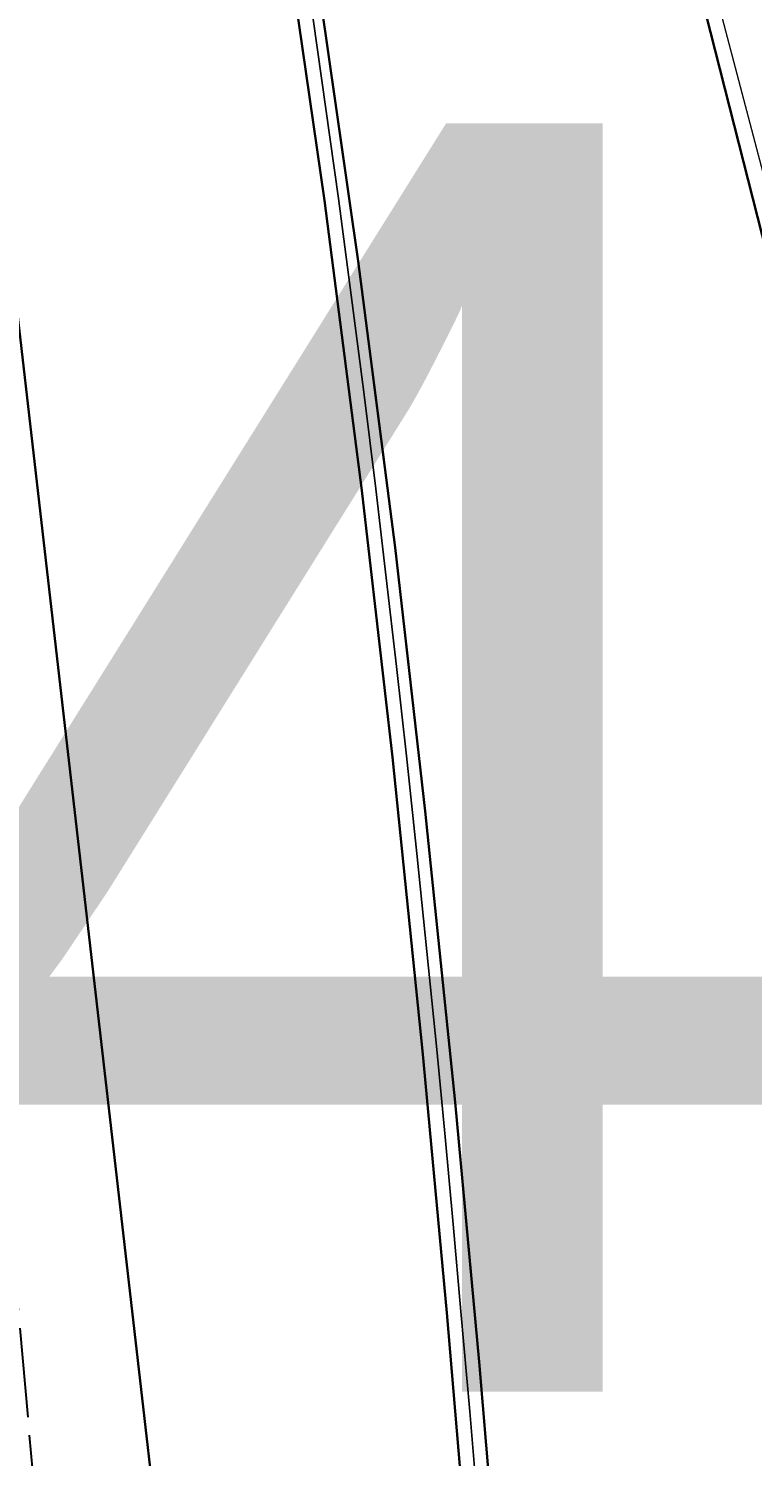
# Model space of a CAD drawing. Header units: metres. Extents: x 105014 to 106600, y 111320 to 118425.
# Drawn here: x 105868.12 to 105878.38, y 117602.78 to 117623.05 of the extents above; entities that cross this region are included whole.
import ezdxf
from ezdxf.enums import TextEntityAlignment as Align

# ---------------------------------------------------------------- set-up
doc = ezdxf.new("R2010")
doc.units = ezdxf.units.M
doc.linetypes.add('DASHED', pattern=[1.524, 1.27, -0.254])
for name, color, linetype, lineweight in [('10-PAV-CALZADA-BRT', 12, 'CONTINUOUS', 30), ('10-PAV-CALZADA-MIXTA', 8, 'CONTINUOUS', 30), ('10-PAV-SARDINEL', 252, 'CONTINUOUS', 13), ('20-EP-ZONA-VERDE', 84, 'CONTINUOUS', 13), ('30-RED-VANTI-PROY', 2, 'DASHED', 25), ('35-RH-PLUV-COLECTOR', 96, 'CONTINUOUS', 30), ('40-ROT-UE', 7, 'CONTINUOUS', 25)]:
    doc.layers.add(name, color=color, linetype=linetype, lineweight=lineweight)

msp = doc.modelspace()

# ---------------------------------------------------------------- linework, layer by layer
at = {"layer": '10-PAV-CALZADA-BRT'}
for points in [[(105861.3737, 117688.6595), (105867.4757, 117663.2095), (105867.7765, 117661.9547), (105868.0771, 117660.6999), (105868.3771, 117659.4449), (105868.6767, 117658.1899), (105868.9753, 117656.9345), (105869.2729, 117655.6791), (105869.5689, 117654.4231), (105869.8637, 117653.1669), (105870.1565, 117651.9103), (105870.4473, 117650.6531), (105870.7361, 117649.3955), (105870.8791, 117648.7667), (105874.0218, 117636.6201), (105877.4005, 117624.5371), (105879.4474, 117616.4626), (105880.9426, 117608.268), (105881.8793, 117599.9909), (105882.1171, 117596.8967), (105882.4381, 117592.4481), (105882.6215, 117589.7799), (105882.9785, 117584.4545), (105893.5419, 117425.5473)], [(105877.8369, 117556.2667), (105875.9939, 117583.9903), (105875.6373, 117589.3077), (105875.4551, 117591.9601), (105875.1365, 117596.3775), (105874.8641, 117599.9027), (105874.5091, 117604.1269), (105874.1681, 117607.8129), (105873.7437, 117611.9423), (105873.3143, 117615.6839), (105872.7923, 117619.7473), (105872.2513, 117623.5051), (105871.6513, 117627.2541), (105870.9423, 117631.2891), (105870.2403, 117634.9893), (105869.7683, 117637.3512), (105869.512, 117638.6034), (105869.4178, 117639.0579), (105869.2512, 117639.8556), (105869.1649, 117640.2657), (105868.9865, 117641.1076), (105868.9085, 117641.4727)]]:
    msp.add_lwpolyline(points, dxfattribs=at)
at = {"layer": '10-PAV-CALZADA-MIXTA'}
msp.add_lwpolyline([(105868.1205, 117643.8089), (105868.8967, 117640.1571), (105869.7265, 117636.0497), (105870.4367, 117632.3069), (105871.1549, 117628.2215), (105871.7641, 117624.4181), (105872.3133, 117620.6057), (105872.8423, 117616.4913), (105873.2773, 117612.7067), (105873.7065, 117608.5383), (105874.0511, 117604.8211), (105874.4091, 117600.5693), (105874.6837, 117597.0245), (105875.0043, 117592.5917), (105875.1877, 117589.9313), (105875.5457, 117584.6099), (105886.1051, 117426.2769)], dxfattribs=at)
at = {"layer": '10-PAV-SARDINEL'}
for points in [[(105872.2513, 117623.5051), (105872.4382, 117622.2535), (105872.6186, 117621.0008), (105872.7923, 117619.7473), (105872.9729, 117618.3937), (105873.1469, 117617.0392), (105873.3143, 117615.6839), (105873.4626, 117614.4373), (105873.6057, 117613.1901), (105873.7437, 117611.9423), (105873.8903, 117610.5664), (105874.0318, 117609.1899), (105874.1681, 117607.8129), (105874.2855, 117606.5846), (105874.3991, 117605.3559), (105874.5091, 117604.1269), (105874.6311, 117602.7191)], [(105874.4928, 117602.0034), (105874.3734, 117603.4212), (105874.2504, 117604.8387), (105874.1392, 117606.0787), (105874.0242, 117607.3183), (105873.9056, 117608.5577), (105873.7677, 117609.9484), (105873.6245, 117611.3387), (105873.4762, 117612.7283), (105873.3363, 117613.9913), (105873.1912, 117615.2536), (105873.0409, 117616.5154), (105872.8711, 117617.8887), (105872.6947, 117619.2611), (105872.5115, 117620.6327), (105872.335, 117621.9055), (105872.1517, 117623.1773)], [(105872.1517, 117623.1773), (105872.335, 117621.9055), (105872.5115, 117620.6327), (105872.6947, 117619.2611), (105872.8711, 117617.8887), (105873.0409, 117616.5154), (105873.1912, 117615.2536), (105873.3363, 117613.9913), (105873.4762, 117612.7283), (105873.6245, 117611.3387), (105873.7677, 117609.9484), (105873.9056, 117608.5577), (105874.0242, 117607.3183), (105874.1392, 117606.0787), (105874.2504, 117604.8387), (105874.3734, 117603.4212), (105874.4928, 117602.0034)], [(105874.2935, 117601.9869), (105874.1742, 117603.4041), (105874.0511, 117604.8211), (105873.94, 117606.0605), (105873.8251, 117607.2996), (105873.7065, 117608.5383), (105873.5686, 117609.9283), (105873.4256, 117611.3178), (105873.2773, 117612.7067), (105873.1375, 117613.9688), (105872.9925, 117615.2304), (105872.8423, 117616.4913), (105872.6727, 117617.8636), (105872.4963, 117619.2351), (105872.3133, 117620.6057), (105872.1369, 117621.8775), (105871.9538, 117623.1483)]]:
    msp.add_lwpolyline(points, dxfattribs=at)
at = {"layer": '20-EP-ZONA-VERDE'}
msp.add_lwpolyline([(105884.0543, 117571.2403), (105883.1689, 117584.5143), (105883.0833, 117585.8019), (105882.9973, 117587.0901), (105882.9109, 117588.3787), (105882.8237, 117589.6681), (105882.7355, 117590.9581), (105882.6461, 117592.2503), (105882.5553, 117593.5417), (105882.4631, 117594.8337), (105882.3687, 117596.1261), (105882.2725, 117597.4189), (105882.1739, 117598.7123), (105882.0727, 117600.0059), (105881.4255, 117606.2305), (105880.4613, 117612.4139), (105879.1826, 117618.5401), (105877.5927, 117624.5929), (105874.2153, 117636.6712), (105871.0737, 117648.8129)], dxfattribs=at)
at = {"layer": '30-RED-VANTI-PROY'}
msp.add_lwpolyline([(105869.0076, 117595.5198), (105868.6531, 117597.2695), (105867.1907, 117613.5725), (105867.0495, 117619.1275), (105866.6083, 117621.7923), (105865.4567, 117625.6947), (105863.9641, 117634.1175), (105860.7383, 117649.2373), (105857.6277, 117662.3705), (105855.0055, 117673.3191), (105854.7491, 117677.2085), (105854.7285, 117677.2745)], dxfattribs=at)
at = {"layer": '35-RH-PLUV-COLECTOR'}
msp.add_lwpolyline([(105871.2687, 117590.1953), (105866.6104, 117630.69)], dxfattribs=at)
msp.add_lwpolyline([(105871.2687, 117590.1953), (105866.6104, 117630.69)], dxfattribs=at)

# ---------------------------------------------------------------- texts
at = {"layer": '40-ROT-UE'}
msp.add_text('UE-06  (17407.8)', height=18, dxfattribs=at).set_placement((105841.8367, 117612.7024), align=Align.MIDDLE_CENTER)

doc.saveas('drawing.dxf')
